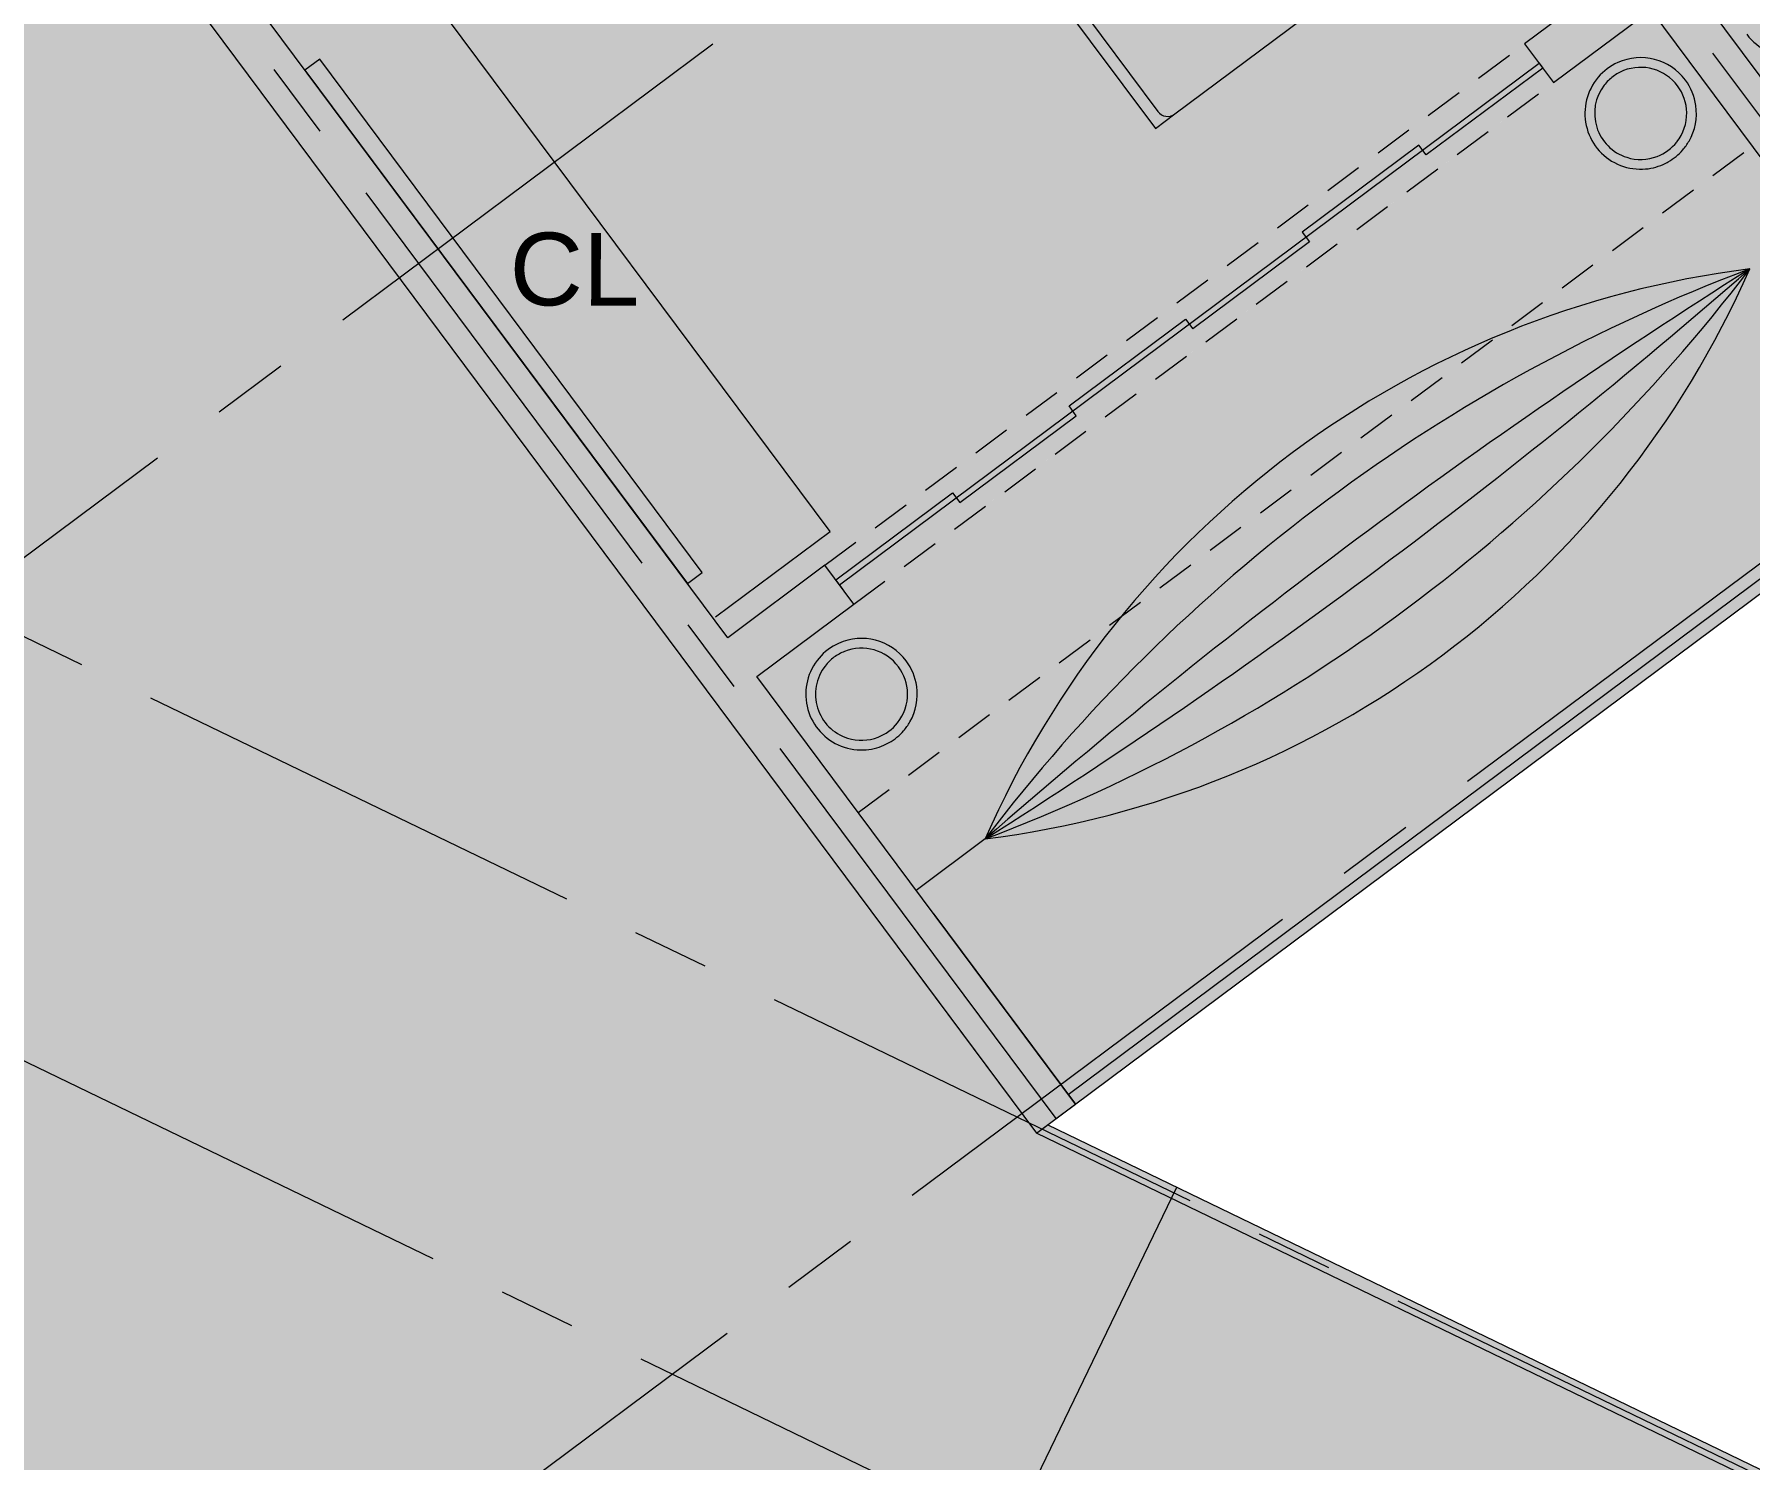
# Model space of a CAD drawing. Header units: metres. Extents: x -466 to 1322, y -1072 to 50.
# Drawn here: x 422.15 to 429.22, y -422.95 to -417.07 of the extents above; entities that cross this region are included whole.
import ezdxf

# ---------------------------------------------------------------- set-up
doc = ezdxf.new("R2010")
doc.units = ezdxf.units.M
for name, pattern in [('B1 P BAJA$0$HIDDEN', [9.525, 6.35, -3.175]), ('CENTER2', [28.575, 19.05, -3.175, 3.175, -3.175]), ('Hidden 1_16_', [0.002381, 0.001587, -0.00079375])]:
    doc.linetypes.add(name, pattern=pattern)
for name, color, linetype, lineweight in [('A - CANCEL', 2, 'Continuous', 0), ('A - MURO BAJO', 2, 'Continuous', 0), ('A - PROY', 250, 'B1 P BAJA$0$HIDDEN', 0), ('A - TXT 100 -1', 2, 'Continuous', 0), ('A-EJES', 61, 'CENTER2', 0), ('A-MUEBLES', 5, 'Continuous', 0), ('A-MURO INT', 4, 'Continuous', 0)]:
    doc.layers.add(name, color=color, linetype=linetype, lineweight=lineweight)
doc.layers.add('Hatch Exterior', color=7, linetype='Continuous', lineweight=0, true_color=0xa99b89)
doc.layers.add('Hatch Interior', color=7, linetype='Continuous', lineweight=0, true_color=0xaf6350)
doc.styles.add('Style-Arial', font='arial.ttf')

msp = doc.modelspace()

# ---------------------------------------------------------------- hatches: boundary and pattern name
at = {"layer": 'A-MURO INT', "transparency": 33554687}
h = msp.add_hatch(color=256, dxfattribs=at)
h.dxf.hatch_style = 1
h.paths.add_polyline_path([(428.0957, -410.6457), (428.6933, -411.4475), (428.8536, -411.328), (428.1365, -410.3659), (422.8448, -414.3102), (423.2033, -414.7912), (423.5619, -415.2723), (423.7223, -415.1528), (423.3637, -414.6717), (423.1246, -414.351), (425.53, -412.5581), (426.6057, -414.0013), (424.04, -415.9137), (424.1595, -416.0741), (426.7252, -414.1617), (428.6974, -416.8076), (428.2965, -417.1064), (428.416, -417.2667), (428.8169, -416.9679), (430.1316, -418.7318), (430.292, -418.6123), (428.9772, -416.8484), (429.3781, -416.5496), (429.2586, -416.3892), (428.8819, -416.67), (428.8821, -416.6702), (428.8578, -416.6882), (426.8856, -414.0422), (429.4513, -412.1298), (429.3317, -411.9694), (426.766, -413.8818), (425.6903, -412.4386)])
h = msp.add_hatch(color=256, dxfattribs=at)
h.dxf.hatch_style = 1
h.paths.add_polyline_path([(421.8418, -415.3072), (422.1625, -415.0681), (422.043, -414.9078), (421.5619, -415.2663), (426.2831, -421.6004), (426.4435, -421.4809), (425.1287, -419.717), (425.5296, -419.4182), (425.4101, -419.2578), (425.0092, -419.5566)])
at = {"layer": 'Hatch Exterior', "transparency": 33554687}
h = msp.add_hatch(color=256, dxfattribs=at)
h.dxf.hatch_style = 1
h.paths.add_polyline_path([(452.1567, -422.7641), (445.6431, -407.1701), (426.4435, -421.4809), (425.1287, -419.717), (443.8484, -405.7639), (442.6531, -404.1604), (449.1895, -399.2884), (446.0818, -395.1191), (448.887, -393.0283), (459.5469, -419.8695)])
at = {"layer": 'Hatch Interior', "transparency": 33554687}
h = msp.add_hatch(color=256, dxfattribs=at)
h.dxf.hatch_style = 1
edge = h.paths.add_edge_path()
edge.add_line((417.7382, -422.6064), (419.3856, -424.8173))
edge.add_arc((419.7198, -425.4323), 0.7, 36.69961, 118.51779, ccw=False)
edge.add_line((420.2811, -425.014), (421.6441, -423.998))
edge.add_line((421.6441, -423.998), (425.1105, -425.6739))
edge.add_line((425.1105, -425.6739), (423.8168, -428.3498))
edge.add_line((423.8168, -428.3498), (449.7456, -440.8852))
edge.add_line((449.7456, -440.8852), (452.2266, -435.7535))
edge.add_line((452.2266, -435.7535), (452.8795, -434.403))
edge.add_line((452.8795, -434.403), (426.2776, -421.5422))
edge.add_line((426.2776, -421.5422), (424.9683, -419.8365))
edge.add_line((424.9683, -419.8365), (443.8484, -405.7639))
edge.add_line((443.8484, -405.7639), (442.6531, -404.1604))
edge.add_line((442.6531, -404.1604), (449.1895, -399.2884))
edge.add_line((449.1895, -399.2884), (446.0819, -395.1192))
edge.add_line((446.0819, -395.1192), (408.2908, -423.2873))
edge.add_line((408.2908, -423.2873), (413.4672, -425.7899))
edge.add_line((413.4672, -425.7899), (417.7382, -422.6064))

# ---------------------------------------------------------------- linework, layer by layer
at = {"layer": 'A - CANCEL'}
for points in [[(425.4698, -419.338), (428.3562, -417.1865), (428.3712, -417.2066), (427.8901, -417.5652), (427.8602, -417.5251), (427.3792, -417.8836), (427.409, -417.9237), (426.928, -418.2823)], [(425.4848, -419.358), (425.4549, -419.3179), (425.936, -418.9594), (425.9658, -418.9994), (426.4469, -418.6409), (426.417, -418.6008), (426.8981, -418.2422), (426.928, -418.2823)]]:
    msp.add_lwpolyline(points, dxfattribs=at)
at = {"layer": 'A - MURO BAJO', "ltscale": 0.05}
for p, q in [((426.4136, -421.4408), (430.1018, -418.6917)), ((426.2831, -421.6004), (430.1316, -418.7318))]:
    msp.add_line(p, q, dxfattribs=at)
for points in [[(431.0123, -423.8867), (426.2831, -421.6004)], [(431.034, -423.8417), (426.3283, -421.5667)]]:
    msp.add_lwpolyline(points, dxfattribs=at)
at = {"layer": 'A - PROY', "color": 250, "linetype": 'Hidden 1_16_', "ltscale": 100}
msp.add_line((425.547, -420.2782), (429.2352, -417.5292), dxfattribs=at)
for points in [[(425.4101, -419.2578), (428.2965, -417.1064)], [(425.5296, -419.4182), (428.416, -417.2667)]]:
    msp.add_lwpolyline(points, dxfattribs=at)
at = {"layer": 'A-EJES', "ltscale": 0.1}
for p, q in [((445.5676, -401.7386), (409.6606, -428.5024)), ((445.6264, -407.0578), (414.025, -430.6124)), ((430.2118, -418.6721), (422.2318, -407.9659)), ((426.3633, -421.5406), (418.3833, -410.8345)), ((452.6435, -434.3167), (412.7527, -415.0313)), ((452.093, -435.8), (411.3291, -416.0925)), ((426.8606, -421.8241), (420.97, -434.0085))]:
    msp.add_line(p, q, dxfattribs=at)
at = {"layer": 'A-MUEBLES'}
for p, q in [((425.578, -415.8524), (426.7732, -417.456)), ((425.648, -415.8626), (426.7835, -417.386)), ((426.8534, -417.3962), (428.2164, -416.3803)), ((425.431, -419.1186), (423.6382, -416.7133)), ((423.3258, -417.1706), (423.2647, -417.2162)), ((424.9035, -419.2873), (423.3258, -417.1706)), ((423.2647, -417.2162), (424.8424, -419.3329)), ((426.7732, -417.456), (426.8534, -417.3962)), ((424.958, -419.4712), (425.431, -419.1186)), ((424.8424, -419.3329), (424.9035, -419.2873)), ((426.0711, -420.3865), (425.7861, -420.5989))]:
    msp.add_line(p, q, dxfattribs=at)
at = {"layer": 'A-MUEBLES', "lineweight": 0}
for centre, start, end in [((429.3974, -416.9301), 216.7187, 245.35579), ((428.7751, -417.3939), 36.68052, 114.28526), ((428.7751, -417.3939), 114.28526, 139.59016), ((428.7751, -417.3939), 139.59016, 245.31762), ((428.7751, -417.3939), 8.04343, 36.68052), ((428.7751, -417.3939), 330.16538, 8.04343), ((428.7751, -417.3939), 319.07578, 330.16538), ((428.7751, -417.3939), 293.77088, 299.75744), ((428.7751, -417.3939), 299.75744, 319.07578), ((428.7751, -417.3939), 245.31762, 272.06514), ((428.7751, -417.3939), 272.06514, 283.19566), ((428.7751, -417.3939), 283.19566, 293.77088), ((425.5608, -419.7898), 36.68052, 114.28526), ((425.5608, -419.7898), 139.59016, 245.31762), ((425.5608, -419.7898), 114.28526, 139.59016), ((425.5608, -419.7898), 8.04343, 36.68052), ((425.5608, -419.7898), 330.16538, 8.04343), ((425.5608, -419.7898), 319.07578, 330.16538), ((425.5608, -419.7898), 245.31762, 272.06514), ((425.5608, -419.7898), 283.19566, 293.77088), ((425.5608, -419.7898), 293.77088, 299.75744), ((425.5608, -419.7898), 299.75744, 319.07578), ((425.5608, -419.7898), 272.06514, 283.19566)]:
    msp.add_arc(centre, 0.23, start, end, dxfattribs=at)
at = {"layer": 'A-MUEBLES', "color": 254, "lineweight": 0}
for centre, start, end in [((428.7751, -417.3939), 126.68052, 142.27771), ((428.7751, -417.3939), 111.73409, 126.68052), ((428.7751, -417.3939), 36.68052, 111.68052), ((428.7751, -417.3939), 142.27771, 252.3984), ((428.7751, -417.3939), 0.96265, 36.68052), ((428.7751, -417.3939), 321.68052, 0.96265), ((428.7751, -417.3939), 291.08333, 321.62695), ((428.7751, -417.3939), 252.3984, 291.08333), ((425.5608, -419.7898), 126.68052, 142.27771), ((425.5608, -419.7898), 111.73409, 126.68052), ((425.5608, -419.7898), 36.68052, 111.68052), ((425.5608, -419.7898), 142.27771, 252.3984), ((425.5608, -419.7898), 0.96265, 36.68052), ((425.5608, -419.7898), 321.68052, 0.96265), ((425.5608, -419.7898), 291.08333, 321.62695), ((425.5608, -419.7898), 252.3984, 291.08333)]:
    msp.add_arc(centre, 0.19, start, end, dxfattribs=at)
at = {"layer": 'A-MUEBLES'}
for centre, radius, start, end in [((426.8235, -417.3561), 0.05, 216.69961, 306.69961), ((429.7178, -421.988), 3.9829, 97.10849, 156.29073), ((425.5782, -416.4342), 3.9829, 277.10849, 336.29073), ((431.7317, -424.6898), 7.1106, 110.64233, 142.75689), ((423.5644, -413.7324), 7.1106, 290.64233, 322.75689), ((442.9725, -439.7706), 25.7177, 122.3136, 131.08562), ((412.3236, -398.6515), 25.7177, 302.3136, 311.08562)]:
    msp.add_arc(centre, radius, start, end, dxfattribs=at)
at = {"layer": 'A-MURO INT'}
for p, q in [((425.8594, -420.6973), (426.4435, -421.4809)), ((425.7283, -420.8561), (426.2831, -421.6004))]:
    msp.add_line(p, q, dxfattribs=at)
msp.add_lwpolyline([(428.1365, -410.3659), (422.8448, -414.3102), (423.2033, -414.7912), (423.5619, -415.2723), (423.7223, -415.1528), (423.3637, -414.6717), (423.1246, -414.351), (425.53, -412.5581), (426.6057, -414.0013), (424.04, -415.9137), (424.1595, -416.0741), (426.7252, -414.1617), (428.6974, -416.8076), (428.2965, -417.1064), (428.416, -417.2667), (428.8169, -416.9679), (430.1316, -418.7318), (430.292, -418.6123), (428.9772, -416.8484), (429.3781, -416.5496), (429.2586, -416.3892), (428.8577, -416.688), (426.8856, -414.0422), (429.4513, -412.1298)], dxfattribs=at)
msp.add_lwpolyline([(426.4435, -421.4809), (425.1287, -419.717), (425.5296, -419.4182), (425.4101, -419.2578), (425.0092, -419.5566), (421.8418, -415.3072), (422.1625, -415.0681), (422.043, -414.9078), (421.5619, -415.2663), (426.2831, -421.6004)], close=True, dxfattribs=at)
msp.add_lwpolyline([(426.4435, -421.4809), (425.1287, -419.717), (425.5296, -419.4182), (425.4101, -419.2578), (425.0092, -419.5566), (421.8418, -415.3072), (422.1625, -415.0681), (422.043, -414.9078), (421.5619, -415.2663), (426.2831, -421.6004)], close=True, dxfattribs=at)

# ---------------------------------------------------------------- texts
at = {"layer": 'A - TXT 100 -1', "style": 'Style-Arial'}
msp.add_text('CL', height=0.3, rotation=359.72275, dxfattribs=at).set_placement((424.1084, -418.1851))

doc.saveas('drawing.dxf')
